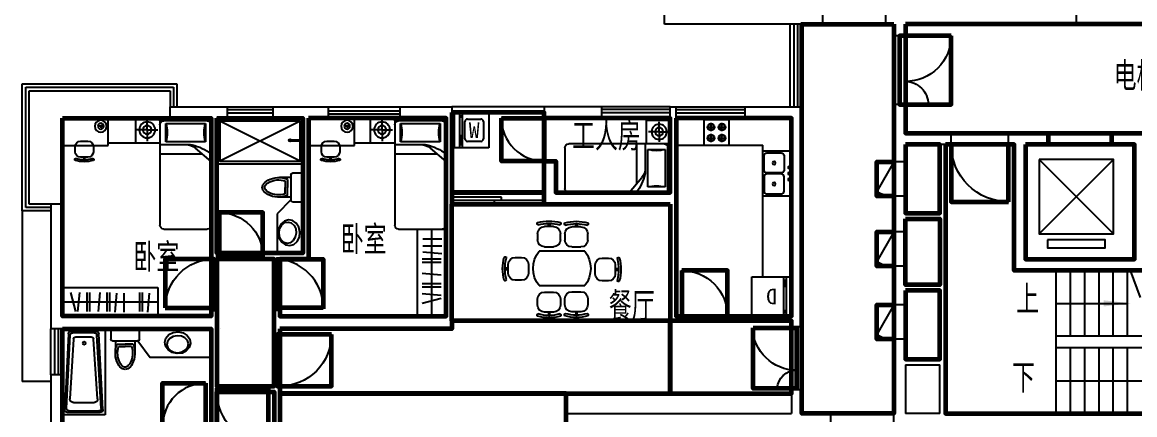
# Model space of a CAD drawing. Extents: x -405402 to -369797, y -543589 to -514104.
# Drawn here: x -405402 to -385977, y -530924 to -524069 of the extents above; entities that cross this region are included whole.
import ezdxf
from ezdxf.enums import TextEntityAlignment as Align

# ---------------------------------------------------------------- set-up
doc = ezdxf.new("R2010")
doc.units = 0
doc.header["$LTSCALE"] = 1000
doc.header["$MEASUREMENT"] = 0
doc.layers.get('0').update_dxf_attribs({"linetype": 'CONTINUOUS'})
for name, color, linetype in [('ARCH', 2, 'CONTINUOUS'), ('CTEXT', 4, 'CONTINUOUS'), ('DIM', 3, 'CONTINUOUS'), ('DIM1', 2, 'CONTINUOUS'), ('DOOR', 1, 'CONTINUOUS'), ('JJ', 31, 'CONTINUOUS'), ('PWINDOW', 2, 'CONTINUOUS'), ('STAIR', 3, 'CONTINUOUS'), ('UTIL', 4, 'CONTINUOUS'), ('WALL', 2, 'CONTINUOUS'), ('WIN', 4, 'CONTINUOUS'), ('WINDOW', 3, 'CONTINUOUS'), ('WINDOW_TEXT', 7, 'CONTINUOUS')]:
    doc.layers.add(name, color=color, linetype=linetype)
for name, color, linetype, lineweight in [('GT_卧室', 1, 'CONTINUOUS', 60), ('GT_卫生间', 5, 'CONTINUOUS', 60), ('GT_厨房', 4, 'CONTINUOUS', 60), ('GT_客厅', 2, 'CONTINUOUS', 60), ('GT_楼梯', 130, 'CONTINUOUS', 60), ('GT_水机房', 170, 'CONTINUOUS', 60), ('GT_玄关', 40, 'CONTINUOUS', 60), ('GT_电机房', 210, 'CONTINUOUS', 60), ('GT_电梯', 150, 'CONTINUOUS', 60), ('GT_过道', 30, 'CONTINUOUS', 60), ('GT_门', 245, 'CONTINUOUS', 60), ('GT_阳台', 6, 'CONTINUOUS', 60), ('GT_风机房', 230, 'CONTINUOUS', 60), ('GT_餐厅', 3, 'CONTINUOUS', 60)]:
    doc.layers.add(name, color=color, linetype=linetype, lineweight=lineweight)
doc.layers.get('DIM').off()
doc.styles.add('_FSD', font='simplex.shx', dxfattribs={"width": 0.8, "bigfont": 'hztxt0.shx'})
doc.styles.add('ATT', font='TXT')
doc.styles.add('DIM_FONT', font='ROMAND.shx', dxfattribs={"width": 0.7})
doc.styles.add('HZ', font='', dxfattribs={"width": 0.8})
doc.styles.add('SIMPLEX', font='SIMPLEX.SHX')
doc.styles.get("Standard").update_dxf_attribs({"font": 'GBENOR', "bigfont": 'GBCBIG'})
doc.styles.get('HZ').set_extended_font_data('FangSong_GB2312')

# ---------------------------------------------------------------- blocks, each defined once
blk = doc.blocks.new('CM011')
for p, q in [((220, 0), (-220, 0)), ((-250, -180), (-250, -30)), ((250, -30), (250, -180)), ((220, -210), (-220, -210)), ((-170, -210), (-170, -406)), ((-140, -270), (0, -270)), ((-112, -310), (0, -310)), ((140, -270), (0, -270)), ((112, -310), (0, -310)), ((170, -210), (170, -406))]:
    blk.add_line(p, q)
for centre, radius, start, end in [((-220, -30), 30, 90, 180), ((220, -30), 30, 0, 90), ((-220, -180), 30, 180, 270), ((220, -180), 30, 270, 360), ((230, -423), 401, 157.5464, 208.0239), ((230, -423), 361, 161.7383, 208.0239), ((-230, -423), 361, 331.9761, 18.2617), ((-230, -423), 401, 331.9761, 22.4536), ((51, -533), 191, 204.2933, 239.2371), ((51, -533), 151, 204.2933, 239.2371), ((12, -578), 133, 243.8281, 264.9695), ((12, -578), 92.8, 243.8281, 264.9695), ((-12, -578), 92.8, 275.0305, 296.1719), ((-12, -578), 133, 275.0305, 296.1719), ((-51, -533), 151, 300.7629, 335.7067), ((-51, -533), 191, 300.7629, 335.7067)]:
    blk.add_arc(centre, radius, start, end)
blk = doc.blocks.new('WP3')
at = {"layer": 'JJ', "color": 252}
blk.add_blockref('CM011', (220, 0), dxfattribs=at)
blk = doc.blocks.new('YP2')
at = {"layer": 'JJ'}
for p, q in [((-1540, -337), (-1540, -767)), ((-1510, -746), (-1510, -354)), ((-1492, -287), (-172, -225)), ((-192, -254), (-1472, -318)), ((-1402, -377), (-359, -315)), ((-296, -375), (-296, -738)), ((-150, -294), (-150, -820)), ((-120, -839), (-120, -274)), ((-1440, -417), (-1440, -687)), ((-360, -798), (-1402, -727)), ((-172, -889), (-1492, -816)), ((-192, -860), (-1472, -786))]:
    blk.add_line(p, q, dxfattribs=at)
blk.add_lwpolyline([(-80, -932), (-80, -182), (-1580, -182), (-1580, -932), (-80, -932)], close=True, dxfattribs=at)
blk.add_circle((-1330, -562), 27.5, dxfattribs=at)
for centre, radius, start, end in [((-1489, -338), 50.7, 93.4568, 179.2745), ((-1472, -356), 37.9, 89.6849, 183.1667), ((-1401, -416), 39, 91.7802, 181.398), ((-351, -370), 55.3, 354.529, 98.8756), ((-185, -289), 35.5, 351.7, 101.1516), ((-165, -269), 45.3, 353.266, 99.4653), ((-1489, -766), 50.5, 180.5407, 266.3087), ((-1469, -745), 41.1, 181.3845, 265.3262), ((-1398, -685), 42.1, 182.6343, 263.6999), ((-351, -743), 55.6, 260.9886, 5.0846), ((-185, -825), 35.7, 258.788, 7.9227), ((-165, -844), 45.5, 260.5381, 6.3112)]:
    blk.add_arc(centre, radius, start, end, dxfattribs=at)
blk = doc.blocks.new('SZ2')
at = {"layer": 'JJ', "color": 252}
for p, q in [((-766, 787), (-766, 677)), ((-486, 907), (-646, 907)), ((-578, 908), (-578, 965)), ((-578, 965), (-553, 965)), ((-553, 908), (-578, 908)), ((-553, 965), (-553, 908)), ((-366, 677), (-366, 787)), ((-1044, 55), (-1044, 655)), ((-1044, 655), (-44, 655)), ((-646, 557), (-486, 557)), ((-44, 655), (-44, 55)), ((-205, 203), (-205, 263)), ((-44, 55), (-1044, 55)), ((-167, 231), (-238, 231))]:
    blk.add_line(p, q, dxfattribs=at)
for radius in [130, 63.7]:
    blk.add_circle((-205, 231), radius, dxfattribs=at)
for centre, radius, start, end in [((-754, 961), 21.8, 129.0685, 262.4952), ((-566, 266), 739, 74.2181, 105.7819), ((-379, 961), 21.8, 277.5048, 50.9315), ((-646, 787), 120, 90, 180), ((-566, 266), 699, 74.2181, 105.7819), ((-486, 787), 120, 0, 90), ((-646, 677), 120, 180, 270), ((-486, 677), 120, 270, 0)]:
    blk.add_arc(centre, radius, start, end, dxfattribs=at)
blk.add_solid([(-578, 965), (-553, 965), (-578, 908), (-553, 908)], dxfattribs=at)
blk = doc.blocks.new('DZY1')
at = {"layer": 'JJ', "color": 252}
for p, q in [((-1597, 1791), (-1437, 1791)), ((-1505, 1849), (-1529, 1849)), ((-1529, 1849), (-1529, 1792)), ((-1529, 1792), (-1505, 1792)), ((-1505, 1792), (-1505, 1849)), ((-1119, 1796), (-959, 1796)), ((-1052, 1853), (-1052, 1797)), ((-1027, 1853), (-1052, 1853)), ((-1052, 1797), (-1027, 1797)), ((-1027, 1797), (-1027, 1853)), ((-1717, 1561), (-1717, 1671)), ((-1317, 1671), (-1317, 1561)), ((-1239, 1566), (-1239, 1676)), ((-839, 1676), (-839, 1566)), ((-1664, 1366), (-864, 1366)), ((-1437, 1441), (-1597, 1441)), ((-959, 1446), (-1119, 1446)), ((-1966, 1248), (-2076, 1248)), ((-448, 1260), (-558, 1260)), ((-2254, 1061), (-2197, 1061)), ((-2254, 1036), (-2254, 1061)), ((-2197, 1036), (-2254, 1036)), ((-2197, 1061), (-2197, 1036)), ((-2196, 1128), (-2196, 968)), ((-1846, 968), (-1846, 1128)), ((-678, 1140), (-678, 980)), ((-328, 980), (-328, 1140)), ((-327, 1048), (-327, 1072)), ((-327, 1072), (-270, 1072)), ((-270, 1048), (-327, 1048)), ((-270, 1072), (-270, 1048)), ((-2076, 848), (-1966, 848)), ((-558, 860), (-448, 860)), ((-864, 766), (-1664, 766)), ((-1437, 659), (-1597, 659)), ((-959, 654), (-1119, 654)), ((-1717, 539), (-1717, 429)), ((-1317, 429), (-1317, 539)), ((-1239, 534), (-1239, 424)), ((-839, 424), (-839, 534)), ((-1597, 309), (-1437, 309)), ((-1529, 251), (-1529, 308)), ((-1529, 308), (-1505, 308)), ((-1505, 251), (-1529, 251)), ((-1505, 308), (-1505, 251)), ((-1119, 304), (-959, 304)), ((-1052, 303), (-1027, 303)), ((-1052, 246), (-1052, 303)), ((-1027, 246), (-1052, 246)), ((-1027, 303), (-1027, 246))]:
    blk.add_line(p, q, dxfattribs=at)
for centre, radius, start, end in [((-1704, 1845), 21.8, 129.0685, 262.4952), ((-1516, 1150), 739, 74.2181, 105.7819), ((-1597, 1671), 120, 90, 180), ((-1516, 1150), 699, 74.2181, 105.7819), ((-1437, 1671), 120, 360, 90), ((-1329, 1845), 21.8, 277.5048, 50.9315), ((-1226, 1850), 21.8, 129.0685, 262.4952), ((-1039, 1155), 739, 74.2181, 105.7819), ((-1119, 1676), 120, 90, 180), ((-1039, 1155), 699, 74.2181, 105.7819), ((-959, 1676), 120, 360, 90), ((-852, 1850), 21.8, 277.5048, 50.9315), ((-1597, 1561), 120, 180, 270), ((-1437, 1561), 120, 270, 360), ((-1119, 1566), 120, 180, 270), ((-959, 1566), 120, 270, 360), ((-1272, 1066), 494, 142.5642, 217.4358), ((-1256, 1066), 494, 322.5642, 37.4358), ((-1555, 1048), 739, 164.2181, 195.7819), ((-2250, 1235), 21.8, 7.5048, 140.9315), ((-1555, 1048), 699, 164.2181, 195.7819), ((-2076, 1128), 120, 90, 180), ((-1966, 1128), 120, 0, 90), ((-558, 1140), 120, 90, 180), ((-448, 1140), 120, 0, 90), ((-274, 1248), 21.8, 39.0685, 172.4952), ((-968, 1061), 699, 344.2181, 15.7819), ((-968, 1061), 739, 344.2181, 15.7819), ((-558, 980), 120, 180, 270), ((-448, 980), 120, 270, 0), ((-2250, 861), 21.8, 219.0685, 352.4952), ((-2076, 968), 120, 180, 270), ((-1966, 968), 120, 270, 0), ((-274, 873), 21.8, 187.5048, 320.9315), ((-1597, 539), 120, 90, 180), ((-1437, 539), 120, 0, 90), ((-1119, 534), 120, 90, 180), ((-959, 534), 120, 0, 90), ((-1597, 429), 120, 180, 270), ((-1437, 429), 120, 270, 0), ((-1119, 424), 120, 180, 270), ((-959, 424), 120, 270, 0), ((-1704, 255), 21.8, 97.5048, 230.9315), ((-1516, 949), 739, 254.2181, 285.7819), ((-1516, 949), 699, 254.2181, 285.7819), ((-1329, 255), 21.8, 309.0685, 82.4952), ((-1226, 250), 21.8, 97.5048, 230.9315), ((-1039, 944), 739, 254.2181, 285.7819), ((-1039, 944), 699, 254.2181, 285.7819), ((-852, 250), 21.8, 309.0685, 82.4952)]:
    blk.add_arc(centre, radius, start, end, dxfattribs=at)
for points in [[(-1505, 1849), (-1529, 1849), (-1505, 1792), (-1529, 1792)], [(-1027, 1853), (-1052, 1853), (-1027, 1797), (-1052, 1797)], [(-2254, 1036), (-2254, 1061), (-2197, 1036), (-2197, 1061)], [(-270, 1072), (-270, 1048), (-327, 1072), (-327, 1048)], [(-1505, 251), (-1529, 251), (-1505, 308), (-1529, 308)], [(-1027, 246), (-1052, 246), (-1027, 303), (-1052, 303)]]:
    blk.add_solid(points, dxfattribs=at)
blk = doc.blocks.new('_DBLK')
blk.add_line((-0.45, 0), (-0.45, -0.95))
blk.add_arc((-0.45, 0), 0.95, 270, 0)
at = {"layer": 'WINDOW_TEXT', "style": 'SIMPLEX', "flags": 9}
blk.add_attdef('A', text='', height=1, dxfattribs=at).set_placement((0, 1.5), align=Align.MIDDLE)
blk = doc.blocks.new('_C17')
for p, q in [((0, -897), (0, 0)), ((46, 0), (0, 0)), ((46, -897), (46, 0)), ((115, 0), (1867, 0)), ((460, 0), (460, -499)), ((621, 0), (621, -736)), ((414, -104), (92, -104)), ((92, -104), (92, -794)), ((414, -794), (414, -104)), ((1936, -69), (1936, -828)), ((756, -897), (525, -623)), ((46, -897), (0, -897)), ((92, -794), (414, -794)), ((1867, -897), (115, -897))]:
    blk.add_line(p, q)
for centre, radius, start, end in [((115, -69), 69, 90, 180), ((1867, -69), 69, 0, 90), ((253, 448), 575, 253.7398, 286.2602), ((736, -445), 276, 180, 220.1059), ((736, -499), 276, 180, 193.3928), ((1378, -347), 936, 193.3928, 216.0202), ((253, -1346), 575, 73.7398, 106.2602), ((115, -828), 69, 180, 270), ((1867, -828), 69, 270, 0)]:
    blk.add_arc(centre, radius, start, end)
at = {"flags": 9}
for tag in ['XSIZE', 'YSIZE']:
    blk.add_attdef(tag, (0, 0), '', height=0.5, dxfattribs=at)
at = {"style": 'HZ', "width": 0.7, "flags": 9}
for tag in ['XSIZE', 'YSIZE']:
    blk.add_attdef(tag, (0, 0), '', height=0.5, dxfattribs=at)
blk = doc.blocks.new('_C61')
for p, q in [((-222, 205), (-222, -230)), ((-222, 205), (206, 205)), ((206, 205), (206, -230)), ((-1, 0), (-1, 172)), ((-1, 0), (-184, 0)), ((-1, 0), (-1, -197)), ((-1, 0), (182, 0)), ((-222, -230), (206, -230))]:
    blk.add_line(p, q)
for radius in [139, 75]:
    blk.add_circle((-1, 0), radius)
at = {"flags": 9}
for tag in ['YSIZE', 'XSIZE']:
    blk.add_attdef(tag, (202, 208), '', height=0.5, rotation=270, dxfattribs=at)
at = {"style": 'DIM_FONT', "width": 0.6, "flags": 9}
for tag in ['XSIZE', 'YSIZE']:
    blk.add_attdef(tag, (0, 0), '', height=0.5, dxfattribs=at)
blk = doc.blocks.new('RDC1')
at = {"layer": 'JJ', "xscale": -1}
for name, p, rotation in [('_C17', (-2192, 693), 179.9999999999993), ('_C61', (-1987, 471), 89.99999999999928)]:
    blk.add_blockref(name, p, dxfattribs=dict(at, rotation=rotation))
blk = doc.blocks.new('DT')
at = {"layer": 'PWINDOW', "color": 2}
for p, q in [((-346, 200), (-2146, -1600)), ((-2146, 200), (-346, -1600))]:
    blk.add_line(p, q, dxfattribs=at)
for points in [[(-2146, -1600), (-346, -1600), (-346, 200), (-2146, 200)], [(-200, -1400), (0, -1400), (0, 0), (-200, 0)]]:
    blk.add_lwpolyline(points, close=True, dxfattribs=at)
blk = doc.blocks.new('11PDRY03')
at = {"color": 0, "linetype": 'ByBlock'}
for p, q in [((0, 30), (30, 30)), ((0, 0), (0, 30)), ((4, 0), (4, 30)), ((5, 25), (5, 28)), ((6, 0), (6, 30)), ((30, 30), (30, 0)), ((30, 0), (0, 0)), ((5, 2), (5, 8))]:
    blk.add_line(p, q, dxfattribs=at)
at = {"color": 0, "linetype": 'ByBlock', "style": 'ATT', "flags": 8}
blk.add_attdef('LABEL', text='', height=12, dxfattribs=at).set_placement((15, 15), align=Align.MIDDLE)
at = {"color": 0, "linetype": 'ByBlock', "style": 'ATT'}
for tag, p, flags in [('ITEM', (0, -13), 3), ('ROOM_NUMBER', (0, -22), 1), ('DEPTH', (0, -30), 3), ('WIDTH', (0, -38), 3)]:
    blk.add_attdef(tag, p, '', height=6, dxfattribs=dict(at, flags=flags))
blk = doc.blocks.new('DBX1')
at = {"layer": 'JJ', "xscale": 23, "yscale": 23, "zscale": 23}
blk.add_blockref('11PDRY03', (-736, 20), dxfattribs=at).add_auto_attribs({'LABEL': 'D'})
blk = doc.blocks.new('M_A17ORW')
at = {"const_width": 0.02}
for points in [[(-0.481, -0.001), (-0.481, -0.308)], [(0.481, 0.001), (0.481, -0.691)]]:
    blk.add_lwpolyline(points, dxfattribs=at)
for centre, radius, start, end in [((-0.501, -0.003), 0.307, 274.2492, 0.2101), ((0.505, 0.002), 0.699, 180.2762, 268.0603)]:
    blk.add_arc(centre, radius, start, end)
blk = doc.blocks.new('2')
at = {"layer": 'DIM1', "color": 2}
for p, q in [((53, -124), (195, -124)), ((124, -195), (124, -53)), ((245, -124), (387, -124)), ((316, -195), (316, -53)), ((53, -316), (195, -316)), ((124, -387), (124, -245)), ((245, -316), (387, -316)), ((316, -387), (316, -245))]:
    blk.add_line(p, q, dxfattribs=at)
at = {"layer": 'UTIL', "color": 2}
blk.add_lwpolyline([(440, -440), (440, 0), (0, 0), (0, -440)], close=True, dxfattribs=at)
for centre, radius in [((124, -124), 58.3), ((124, -124), 50.3), ((316, -124), 58.3), ((316, -124), 50.3), ((124, -316), 58.3), ((124, -316), 50.3), ((316, -316), 58.3), ((316, -316), 50.3)]:
    blk.add_circle(centre, radius, dxfattribs=at)
blk = doc.blocks.new('SHC')
at = {"layer": 'PWINDOW'}
blk.add_lwpolyline([(-240, -60), (114, -413), (673, 145), (319, 499)], close=True, dxfattribs=at)
blk.add_lwpolyline([(-240, -60), (114, -413), (673, 145), (319, 499)], close=True, dxfattribs=at)
for points in [[(171, 100), (348, -77, 0.414214), (418, -77), (595, 100, 0.414214), (595, 171), (418, 348, 0.414214), (348, 348), (171, 171, 0.414214)], [(171, 100), (348, -77, 0.414214), (418, -77), (595, 100, 0.414214), (595, 171), (418, 348, 0.414214), (348, 348), (171, 171, 0.414214)], [(159, 88), (336, -88, -0.414214), (336, -159), (159, -336, -0.414214), (88, -336), (-88, -159, -0.414214), (-88, -88), (88, 88, -0.414214)], [(159, 88), (336, -88, -0.414214), (336, -159), (159, -336, -0.414214), (88, -336), (-88, -159, -0.414214), (-88, -88), (88, 88, -0.414214)]]:
    blk.add_lwpolyline(points, format="xyb", close=True, dxfattribs=at)
for centre, radius in [((72, 186), 15.8), ((148, 261), 15.8), ((-3, 111), 15.8), ((383, 135), 28), ((124, -124), 28), ((124, -124), 28)]:
    blk.add_circle(centre, radius, dxfattribs=at)
blk = doc.blocks.new('11PWSH03')
at = {"color": 0, "linetype": 'ByBlock'}
for p, q in [((0, 0), (0, 27)), ((0, 27), (26, 27)), ((4, 0), (4, 27)), ((6, 0), (6, 27)), ((26, 27), (26, 0)), ((0, 24), (-2, 21)), ((-2, 21), (-2, 6)), ((5, 23), (5, 25)), ((8, 7), (8, 20)), ((10, 22), (20, 22)), ((22, 20), (22, 7)), ((5, 2), (5, 10)), ((0, 3), (-2, 6)), ((26, 0), (0, 0)), ((20, 5), (10, 5))]:
    blk.add_line(p, q, dxfattribs=at)
for centre, start, end in [((10, 20), 90, 180), ((20, 20), 0, 90), ((10, 7), 180, 270), ((20, 7), 270, 0)]:
    blk.add_arc(centre, 2, start, end, dxfattribs=at)
at = {"color": 0, "linetype": 'ByBlock', "style": 'ATT', "flags": 8}
blk.add_attdef('LABEL', text='', height=12, dxfattribs=at).set_placement((15, 13.5), align=Align.MIDDLE)
at = {"color": 0, "linetype": 'ByBlock', "style": 'ATT'}
for tag, p, flags in [('ITEM', (-2, -14), 3), ('ROOM_NUMBER', (-2, -23), 1), ('DEPTH', (-2, -32), 3), ('WIDTH', (-2, -40.5), 3)]:
    blk.add_attdef(tag, p, '', height=6, dxfattribs=dict(at, flags=flags))
blk = doc.blocks.new('WW')
at = {"layer": 'JJ', "extrusion": (0, 0, -1)}
ref = blk.add_blockref('11PWSH03', (-340, 821), dxfattribs=dict(at, xscale=23, yscale=23, zscale=-23, rotation=270))
ref.add_attrib('LABEL', 'W', dxfattribs={"layer": '0', "color": 0, "height": 276, "rotation": 270, "style": 'ATT', "oblique": -180, "text_generation_flag": 4, "flags": 8}).set_placement((29, 476), align=Align.MIDDLE)
at = {"layer": 'JJ', "style": 'DIM_FONT', "oblique": -180, "text_generation_flag": 4, "width": 0.8, "flags": 9}
for tag, p in [('XSIZE', (-9, 519)), ('XSIZE', (-281, 223)), ('YSIZE', (-281, 223))]:
    blk.add_attdef(tag, p, '', height=0.5, rotation=270, dxfattribs=at)

msp = doc.modelspace()

# ---------------------------------------------------------------- linework, layer by layer
at = {"layer": 'ARCH'}
for p, q in [((-400552, -526494), (-401952, -525794)), ((-400552, -525794), (-401952, -526494)), ((-400726, -526121), (-400552, -526121)), ((-400726, -526144), (-400726, -526121)), ((-400552, -526144), (-400726, -526144))]:
    msp.add_line(p, q, dxfattribs=at)
for points in [[(-400502, -525744), (-402002, -525744), (-402002, -526544), (-400502, -526544)], [(-400552, -525794), (-401952, -525794), (-401952, -526494), (-400552, -526494)]]:
    msp.add_lwpolyline(points, close=True, dxfattribs=at)
msp.add_circle((-400726, -526132), 22.5, dxfattribs=at)
at = {"layer": 'DOOR'}
for points in [[(-389982, -524304), (-389182, -524304, -0.414214), (-389982, -525104, -0.414214), (-389582, -525504), (-389982, -525504)], [(-396287, -525744), (-397037, -525744, 0.414214), (-396287, -526494, 0.414214)], [(-388182, -526204), (-388182, -527204, -0.414214), (-389182, -526204, -0.414214)], [(-390182, -526504), (-390482, -527024, 0.131652), (-390182, -527104)], [(-390182, -527729), (-390482, -528249, 0.131652), (-390182, -528329)], [(-393887, -529204), (-393887, -528404, -0.414214), (-393087, -529204, -0.414214)], [(-390182, -529004), (-390482, -529524, 0.131652), (-390182, -529604)], [(-400902, -529524), (-400002, -529524, -0.414214), (-400902, -530424, -0.414214)], [(-402202, -531124), (-402202, -530374, 0.414214), (-402952, -531124)], [(-401102, -530524), (-401102, -531424, -0.414214), (-402002, -530524)]]:
    msp.add_lwpolyline(points, format="xyb", dxfattribs=at)
at = {"layer": 'GT_卧室'}
for points in [[(-404702, -525744), (-402102, -525744), (-402102, -529204), (-404702, -529204), (-404702, -525744)], [(-400402, -525744), (-400402, -528204), (-400902, -528204), (-400902, -529204), (-398002, -529204), (-398002, -525744), (-400402, -525744)], [(-396287, -525744), (-396287, -526494), (-396087, -526494), (-396087, -527044), (-394087, -527044), (-394087, -525744), (-396287, -525744)], [(-404702, -531224), (-402002, -531224), (-402002, -530524), (-401002, -530524), (-401002, -535729), (-404702, -535729), (-404702, -531224)]]:
    msp.add_lwpolyline(points, dxfattribs=at)
at = {"layer": 'GT_卫生间'}
for points in [[(-402002, -525744), (-400502, -525744), (-400502, -528104), (-402002, -528104), (-402002, -525744)], [(-404702, -529424), (-402102, -529424), (-402102, -531124), (-404702, -531124), (-404702, -529424)]]:
    msp.add_lwpolyline(points, dxfattribs=at)
at = {"layer": 'GT_厨房'}
msp.add_lwpolyline([(-393987, -525744), (-393987, -529204), (-391972, -529204), (-391972, -525744), (-393987, -525744)], dxfattribs=at)
at = {"layer": 'GT_客厅'}
msp.add_lwpolyline([(-400902, -535729), (-395903, -535729), (-395903, -530554), (-400902, -530554), (-400902, -535729)], dxfattribs=at)
at = {"layer": 'GT_楼梯'}
msp.add_lwpolyline([(-389282, -526204), (-389282, -530904), (-381782, -530904), (-381782, -528404), (-388082, -528404), (-388082, -526204), (-389282, -526204)], dxfattribs=at)
at = {"layer": 'GT_水机房'}
msp.add_lwpolyline([(-389982, -526204), (-389982, -527404), (-389382, -527404), (-389382, -526204), (-389982, -526204)], dxfattribs=at)
at = {"layer": 'GT_玄关'}
msp.add_lwpolyline([(-394087, -529284), (-394087, -530554), (-391972, -530554), (-391972, -529284), (-394087, -529284)], dxfattribs=at)
at = {"layer": 'GT_电机房'}
msp.add_lwpolyline([(-389982, -527504), (-389382, -527504), (-389382, -528654), (-389982, -528654), (-389982, -527504)], dxfattribs=at)
at = {"layer": 'GT_电梯'}
msp.add_lwpolyline([(-387882, -526204), (-387882, -528204), (-385982, -528204), (-385982, -526204), (-387882, -526204)], dxfattribs=at)
at = {"layer": 'GT_过道'}
for points in [[(-390182, -524104), (-390182, -530904), (-391792, -530904), (-391792, -524104), (-390182, -524104)], [(-389982, -524104), (-389982, -526004), (-381582, -526004), (-381582, -530904), (-379945, -530904), (-379945, -524104), (-389982, -524104)], [(-402002, -528204), (-402002, -530424), (-401102, -530424), (-401002, -530424), (-401002, -528204), (-402002, -528204)], [(-400902, -529424), (-400902, -530554), (-394087, -530554), (-394087, -529284), (-397902, -529284), (-397902, -529424), (-400902, -529424)]]:
    msp.add_lwpolyline(points, dxfattribs=at)
at = {"layer": 'GT_门'}
for points in [[(-389182, -524304), (-390082, -524304), (-390082, -525504), (-389182, -525504), (-389182, -524304)], [(-397037, -525744), (-396287, -525744), (-396287, -526494), (-397037, -526494), (-397037, -525744)], [(-387482, -526204), (-387482, -526004), (-386382, -526004), (-386382, -526204), (-387482, -526204)], [(-388182, -527204), (-388182, -526204), (-389182, -526204), (-389182, -527204), (-388182, -527204)], [(-390182, -527104), (-390482, -527104), (-390482, -526504), (-390182, -526504), (-390182, -527104)], [(-397902, -527044), (-397902, -527244), (-396287, -527244), (-396287, -527044), (-397902, -527044)], [(-401962, -527394), (-401962, -528154), (-401202, -528154), (-401202, -527394), (-401962, -527394)], [(-390182, -527729), (-390182, -528329), (-390482, -528329), (-390482, -527729), (-390182, -527729)], [(-402907, -529059), (-402052, -529059), (-402052, -528204), (-402907, -528204), (-402907, -529059)], [(-400147, -529059), (-400952, -529059), (-400952, -528204), (-400147, -528204), (-400147, -529075)], [(-393887, -528404), (-393887, -529244), (-393087, -529244), (-393087, -528404), (-393887, -528404)], [(-390182, -529004), (-390182, -529604), (-390482, -529604), (-390482, -529004), (-390182, -529004)], [(-400002, -529524), (-400952, -529524), (-400952, -530424), (-400002, -530424), (-400002, -529524)], [(-392642, -529405), (-391881, -529405), (-391884, -530463), (-392642, -530463), (-392642, -529405)], [(-402202, -530374), (-402202, -531174), (-402952, -531174), (-402952, -530374), (-402202, -530374)], [(-401102, -531424), (-401102, -530474), (-402002, -530474), (-402002, -531424), (-401106, -531424)]]:
    msp.add_lwpolyline(points, dxfattribs=at)
at = {"layer": 'GT_阳台'}
msp.add_lwpolyline([(-397902, -525644), (-397902, -527044), (-396287, -527044), (-396287, -525644), (-397902, -525644)], dxfattribs=at)
at = {"layer": 'GT_风机房'}
msp.add_lwpolyline([(-389982, -528754), (-389982, -529954), (-389382, -529954), (-389382, -528754), (-389982, -528754)], dxfattribs=at)
at = {"layer": 'GT_餐厅'}
msp.add_lwpolyline([(-394087, -527244), (-394087, -529284), (-397902, -529284), (-397902, -527244), (-394087, -527244)], dxfattribs=at)
at = {"layer": 'JJ'}
for p, q in [((-403427, -526180), (-403902, -526180)), ((-399327, -526180), (-399602, -526180)), ((-400712, -527173), (-400953, -527417)), ((-400953, -527417), (-400953, -528104)), ((-398502, -529204), (-398502, -527680)), ((-398502, -527680), (-398002, -527680)), ((-398252, -529204), (-398252, -527680)), ((-398405, -527850), (-398075, -527850)), ((-398405, -527971), (-398075, -527971)), ((-398075, -528114), (-398405, -528083)), ((-398087, -528204), (-398418, -528204)), ((-398418, -528257), (-398087, -528257)), ((-398087, -528486), (-398418, -528455)), ((-404702, -528704), (-403036, -528704)), ((-404702, -528704), (-404702, -529204)), ((-403036, -528704), (-403036, -529204)), ((-398087, -528638), (-398418, -528638)), ((-398418, -528691), (-398087, -528691)), ((-404558, -528789), (-404473, -529119)), ((-404429, -529119), (-404398, -528789)), ((-404275, -528789), (-404275, -529119)), ((-404223, -529119), (-404223, -528789)), ((-404070, -529119), (-404040, -528789)), ((-403925, -528789), (-403925, -529119)), ((-403872, -529119), (-403872, -528789)), ((-403782, -529132), (-403751, -528801)), ((-403628, -528801), (-403628, -529132)), ((-403354, -528789), (-403354, -529119)), ((-403301, -529119), (-403301, -528789)), ((-403210, -529132), (-403180, -528801)), ((-398087, -528844), (-398418, -528814)), ((-398418, -528973), (-398087, -528888)), ((-404702, -528954), (-403036, -528954)), ((-403386, -529634), (-403168, -529924)), ((-402102, -529924), (-403168, -529924))]:
    msp.add_line(p, q, dxfattribs=at)
at = {"layer": 'JJ', "color": 252}
for points in [[(-400756, -527522), (-400826, -527542), (-400887, -527595), (-400924, -527668), (-400934, -527756), (-400915, -527842), (-400870, -527911), (-400804, -527957), (-400732, -527969), (-400661, -527949), (-400601, -527897), (-400564, -527823), (-400553, -527735), (-400573, -527649), (-400618, -527580), (-400684, -527534)], [(-400759, -527558), (-400705, -527575), (-400657, -527618), (-400628, -527679), (-400620, -527752), (-400636, -527825), (-400671, -527882), (-400723, -527920), (-400779, -527931), (-400833, -527914), (-400881, -527870), (-400910, -527810), (-400918, -527736), (-400902, -527664), (-400867, -527607), (-400815, -527569)], [(-402466, -529678), (-402486, -529749), (-402539, -529809), (-402612, -529847), (-402700, -529857), (-402786, -529837), (-402855, -529793), (-402901, -529727), (-402913, -529654), (-402893, -529584), (-402841, -529523), (-402768, -529486), (-402680, -529476), (-402593, -529495), (-402524, -529540), (-402479, -529606)], [(-402502, -529682), (-402519, -529627), (-402563, -529579), (-402623, -529551), (-402697, -529543), (-402769, -529559), (-402826, -529593), (-402864, -529646), (-402875, -529701), (-402858, -529756), (-402815, -529804), (-402754, -529832), (-402681, -529840), (-402608, -529824), (-402551, -529790), (-402513, -529737)]]:
    msp.add_lwpolyline(points, close=True, dxfattribs=at)
at = {"layer": 'PWINDOW'}
for p, q in [((-396287, -525544), (-397902, -525544)), ((-396287, -525644), (-397902, -525644)), ((-404702, -525744), (-402822, -525744)), ((-404702, -527244), (-404702, -525744)), ((-396287, -526494), (-396287, -525744)), ((-393987, -526215), (-392472, -526215)), ((-392472, -528514), (-392472, -526215)), ((-390182, -527104), (-390182, -526504)), ((-389982, -527104), (-389982, -526504)), ((-396287, -527044), (-397902, -527044)), ((-405402, -527364), (-405402, -530344)), ((-390182, -528329), (-390182, -527729)), ((-389982, -528329), (-389982, -527729)), ((-401202, -528104), (-402002, -528104)), ((-390182, -529604), (-390182, -529004)), ((-389982, -529604), (-389982, -529004)), ((-393087, -529204), (-393887, -529204)), ((-404902, -530344), (-405402, -530344)), ((-395903, -530554), (-395903, -530904)), ((-391972, -530554), (-395903, -530554))]:
    msp.add_line(p, q, dxfattribs=at)
at = {"layer": 'STAIR'}
for p, q in [((-386382, -526204), (-387482, -526204)), ((-387357, -528404), (-387357, -529554)), ((-387107, -528404), (-387107, -529554)), ((-386857, -528404), (-386857, -529554)), ((-386607, -528404), (-386607, -529554)), ((-386357, -528404), (-386357, -529554)), ((-386107, -528404), (-386107, -529554)), ((-385874, -528876), (-386051, -528404)), ((-387357, -528979), (-386107, -528979)), ((-387357, -529754), (-387357, -530904)), ((-387107, -529754), (-387107, -530904)), ((-386857, -529754), (-386857, -530904)), ((-386607, -529754), (-386607, -530904)), ((-386357, -529754), (-386357, -530904)), ((-386107, -529754), (-386107, -530904)), ((-387357, -530329), (-385607, -530329))]:
    msp.add_line(p, q, dxfattribs=at)
msp.add_solid([(-386522, -528925), (-386522, -529033), (-386035, -528979)], dxfattribs=at)
at = {"layer": 'WALL'}
for p, q in [((-394187, -524104), (-394187, -522004)), ((-386997, -523494), (-386997, -524104)), ((-391427, -523904), (-391427, -524104)), ((-390327, -523904), (-390327, -524104)), ((-391427, -524104), (-394187, -524104)), ((-390182, -524104), (-390327, -524104)), ((-390182, -524304), (-390182, -524104)), ((-386997, -524104), (-389982, -524104)), ((-389982, -524104), (-389982, -524304)), ((-389982, -524304), (-390182, -524304)), ((-402822, -525544), (-401827, -525544)), ((-402822, -525744), (-402822, -525544)), ((-401827, -525544), (-401827, -525744)), ((-401027, -525544), (-401027, -525744)), ((-401027, -525544), (-400052, -525544)), ((-400052, -525744), (-400052, -525544)), ((-398802, -525744), (-398802, -525544)), ((-398802, -525544), (-397902, -525544)), ((-397902, -525544), (-397902, -529424)), ((-395287, -525544), (-396287, -525544)), ((-396287, -525544), (-396287, -525744)), ((-395287, -525544), (-395287, -525744)), ((-394087, -525544), (-393987, -525544)), ((-394087, -527044), (-394087, -525544)), ((-393987, -529204), (-393987, -525544)), ((-392787, -525544), (-392787, -525744)), ((-392787, -525544), (-391792, -525544)), ((-391792, -525544), (-391792, -529384)), ((-390182, -525504), (-390182, -526504)), ((-389982, -525504), (-390182, -525504)), ((-389982, -525504), (-389982, -526004)), ((-402822, -525744), (-402102, -525744)), ((-402822, -525744), (-402822, -525744)), ((-402722, -525744), (-402722, -525744)), ((-402102, -528204), (-402102, -525744)), ((-402002, -528204), (-402002, -525744)), ((-402002, -525744), (-401827, -525744)), ((-402002, -525744), (-401827, -525744)), ((-401027, -525744), (-400502, -525744)), ((-400502, -528104), (-400502, -525744)), ((-400402, -528204), (-400402, -525744)), ((-400402, -525744), (-400052, -525744)), ((-398802, -525744), (-398002, -525744)), ((-398002, -525744), (-398002, -529204)), ((-396287, -525744), (-395287, -525744)), ((-392787, -525744), (-391972, -525744)), ((-391972, -529204), (-391972, -525744)), ((-389982, -526004), (-389182, -526004)), ((-389182, -526204), (-389182, -526004)), ((-388182, -526004), (-387482, -526004)), ((-388182, -526204), (-388182, -526004)), ((-387482, -526204), (-387482, -526004)), ((-386382, -526204), (-386382, -526004)), ((-385382, -526004), (-386382, -526004)), ((-389982, -526204), (-389982, -526504)), ((-389182, -526204), (-389982, -526204)), ((-389382, -527404), (-389382, -526204)), ((-389282, -530904), (-389282, -526204)), ((-388082, -526204), (-388182, -526204)), ((-388082, -528404), (-388082, -526204)), ((-387882, -528204), (-387882, -526204)), ((-387482, -526204), (-387882, -526204)), ((-385982, -526204), (-386382, -526204)), ((-385982, -528204), (-385982, -526204)), ((-385982, -528204), (-385982, -526204)), ((-396287, -526494), (-396287, -527244)), ((-396287, -526494), (-396087, -526494)), ((-396087, -527044), (-396087, -526494)), ((-389982, -526504), (-390182, -526504)), ((-394087, -527044), (-396087, -527044)), ((-389982, -527104), (-390182, -527104)), ((-390182, -527729), (-390182, -527104)), ((-389982, -527404), (-389982, -527104)), ((-404902, -527244), (-404902, -529424)), ((-404702, -527244), (-404902, -527244)), ((-404702, -527244), (-404702, -529204)), ((-394087, -527244), (-396287, -527244)), ((-394087, -529284), (-394087, -527244)), ((-389982, -527404), (-389382, -527404)), ((-389982, -527504), (-389382, -527504)), ((-389982, -527729), (-389982, -527504)), ((-389382, -528654), (-389382, -527504)), ((-389982, -527729), (-390182, -527729)), ((-401202, -528104), (-401202, -528204)), ((-400502, -528104), (-401202, -528104)), ((-400502, -528104), (-400502, -528104)), ((-402102, -528204), (-402002, -528204)), ((-400402, -528204), (-401202, -528204)), ((-400402, -528204), (-400502, -528204)), ((-400502, -528204), (-400502, -528204)), ((-390182, -529004), (-390182, -528329)), ((-389982, -528329), (-390182, -528329)), ((-389982, -528654), (-389982, -528329)), ((-387882, -528204), (-385982, -528204)), ((-381782, -528404), (-388082, -528404)), ((-389982, -528654), (-389382, -528654)), ((-389982, -529004), (-389982, -528754)), ((-389982, -528754), (-389382, -528754)), ((-389382, -529954), (-389382, -528754)), ((-402102, -529204), (-402102, -529104)), ((-402102, -529104), (-402002, -529104)), ((-402002, -529204), (-402002, -529104)), ((-400902, -529104), (-401002, -529104)), ((-401002, -529524), (-401002, -529104)), ((-400902, -529204), (-400902, -529104)), ((-389982, -529004), (-390182, -529004)), ((-404702, -529204), (-402102, -529204)), ((-402002, -529204), (-402002, -529204)), ((-402002, -531224), (-402002, -529204)), ((-400902, -529204), (-398002, -529204)), ((-393887, -529284), (-394087, -529284)), ((-393987, -529204), (-393887, -529204)), ((-393887, -529204), (-393887, -529284)), ((-393087, -529204), (-393087, -529284)), ((-393087, -529204), (-391972, -529204)), ((-391972, -529284), (-393087, -529284)), ((-391972, -529284), (-391972, -529384)), ((-404702, -529424), (-404902, -529424)), ((-404702, -529424), (-402102, -529424)), ((-404702, -529424), (-404702, -529424)), ((-402102, -529424), (-402102, -531124)), ((-401942, -529424), (-401942, -529424)), ((-400902, -529524), (-401002, -529524)), ((-400902, -529424), (-397902, -529424)), ((-400902, -529424), (-400902, -529524)), ((-391972, -529384), (-391792, -529384)), ((-389982, -529604), (-390182, -529604)), ((-390182, -531104), (-390182, -529604)), ((-389982, -529954), (-389982, -529604)), ((-383607, -529554), (-387357, -529554)), ((-387357, -529554), (-387357, -529754)), ((-383607, -529754), (-387357, -529754)), ((-389982, -529954), (-389382, -529954)), ((-389982, -530054), (-389382, -530054)), ((-389982, -530054), (-389982, -530904)), ((-389382, -530904), (-389382, -530054)), ((-404902, -530224), (-404902, -533999)), ((-404702, -530224), (-404902, -530224)), ((-404702, -531124), (-404702, -530224)), ((-401102, -530424), (-400902, -530424)), ((-401102, -530524), (-401102, -530424)), ((-400902, -530424), (-400902, -535929)), ((-391972, -530484), (-391972, -530904)), ((-391972, -530484), (-391792, -530484)), ((-391792, -530484), (-391792, -530904)), ((-401002, -530524), (-401102, -530524)), ((-401002, -535729), (-401002, -530524)), ((-395903, -530904), (-395903, -535729)), ((-395903, -530904), (-391972, -530904)), ((-391792, -530904), (-391282, -530904)), ((-391282, -531104), (-391282, -530904)), ((-389382, -530904), (-389982, -530904)), ((-381782, -530904), (-389282, -530904))]:
    msp.add_line(p, q, dxfattribs=at)
at = {"layer": 'WIN'}
for p, q in [((-391992, -525544), (-391992, -524104)), ((-391922, -525544), (-391922, -524104)), ((-391862, -525544), (-391862, -524104)), ((-391792, -525544), (-391792, -524104)), ((-386997, -524104), (-384797, -524104)), ((-405402, -525144), (-402702, -525144)), ((-405402, -527364), (-405402, -525144)), ((-405342, -525204), (-402762, -525204)), ((-405342, -527304), (-405342, -525204)), ((-402762, -525204), (-402762, -525544)), ((-402702, -525144), (-402702, -525544)), ((-405282, -525264), (-402822, -525264)), ((-405282, -527244), (-405282, -525264)), ((-402822, -525264), (-402822, -525544)), ((-401827, -525544), (-401027, -525544)), ((-401827, -525594), (-401027, -525594)), ((-400052, -525544), (-398802, -525544)), ((-400052, -525614), (-398802, -525614)), ((-394087, -525544), (-395287, -525544)), ((-394087, -525594), (-395287, -525594)), ((-393987, -525544), (-392787, -525544)), ((-393987, -525594), (-392787, -525594)), ((-401827, -525654), (-401027, -525654)), ((-401827, -525744), (-401027, -525744)), ((-398802, -525674), (-400052, -525674)), ((-398802, -525744), (-400052, -525744)), ((-394087, -525654), (-395287, -525654)), ((-394087, -525744), (-395287, -525744)), ((-393987, -525654), (-392787, -525654)), ((-393987, -525744), (-392787, -525744)), ((-397035, -527124), (-397902, -527124)), ((-396287, -527184), (-397902, -527184)), ((-397155, -527244), (-397155, -527184)), ((-397035, -527184), (-397035, -527124)), ((-404902, -527364), (-405402, -527364)), ((-404902, -527304), (-405342, -527304)), ((-404902, -527244), (-405282, -527244)), ((-396287, -527244), (-397155, -527244)), ((-404902, -530224), (-404902, -529424)), ((-404832, -530224), (-404832, -529424)), ((-404772, -530224), (-404772, -529424)), ((-404702, -530224), (-404702, -529424))]:
    msp.add_line(p, q, dxfattribs=at)

# ---------------------------------------------------------------- block references
at = {"rotation": 180}
msp.add_blockref('DBX1', (-392709, -528494), dxfattribs=at)
at = {"layer": 'ARCH', "xscale": -1, "rotation": 90}
msp.add_blockref('WW', (-397035, -525925), dxfattribs=at)
at = {"layer": 'DIM', "xscale": -1, "rotation": 315.0000000000048}
msp.add_blockref('SHC', (-392100, -526893), dxfattribs=at)
at = {"layer": 'JJ', "xscale": -0.8000000000465661, "yscale": 0.7999999999883585, "zscale": 0.8, "rotation": 180}
for p in [(-403867, -525700), (-399567, -525700)]:
    msp.add_blockref('SZ2', p, dxfattribs=at)
at = {"layer": 'JJ', "color": 8, "rotation": 270}
for p in [(-403692, -527936), (-399592, -527936)]:
    msp.add_blockref('RDC1', p, dxfattribs=at)
at = {"layer": 'JJ', "color": 8, "xscale": 0.9499999999534336, "yscale": 0.9500000000116418, "zscale": 0.95, "rotation": 180}
msp.add_blockref('RDC1', (-396169, -525533), dxfattribs=at)
at = {"layer": 'JJ', "xscale": -1}
for name, p, rotation in [('WP3', (-400502, -527173), 270), ('YP2', (-404884, -531004), 90)]:
    msp.add_blockref(name, p, dxfattribs=dict(at, rotation=rotation))
for name, p in [('DZY1', (-397243, -529435, -4800)), ('WP3', (-403386, -529424))]:
    msp.add_blockref(name, p, dxfattribs=at)
at = {"layer": 'STAIR', "xscale": 0.7199999999720605, "yscale": 0.7199999999720605, "zscale": 0.7200000000000001, "rotation": 270}
msp.add_blockref('DT', (-386494, -528011), dxfattribs=at)
at = {"layer": 'WINDOW'}
msp.add_blockref('2', (-393500, -525775), dxfattribs=at)
for name, p, xscale, yscale, zscale, rotation in [('_DBLK', (-401602, -528154), -800, 800, 800, 180), ('_DBLK', (-402052, -528654), 900, -900, 900, 90), ('_DBLK', (-401002, -528654), -900, -900, 900, 270), ('M_A17ORW', (-391882, -529934), -1100, 1100, 1100, 270)]:
    msp.add_blockref(name, p, dxfattribs=dict(at, xscale=xscale, yscale=yscale, zscale=zscale, rotation=rotation))

# ---------------------------------------------------------------- texts
at = {"layer": 'CTEXT', "style": '_FSD', "width": 0.8}
for s, p in [('电梯厅', (-386346, -525264)), ('工人房', (-395803, -526311)), ('卧室', (-399840, -528120)), ('卧室', (-403461, -528429)), ('餐厅', (-395161, -529278)), ('上', (-388048, -529162)), ('下', (-388119, -530536))]:
    msp.add_text(s, height=500, rotation=360, dxfattribs=at).set_placement(p)

doc.saveas('drawing.dxf')
